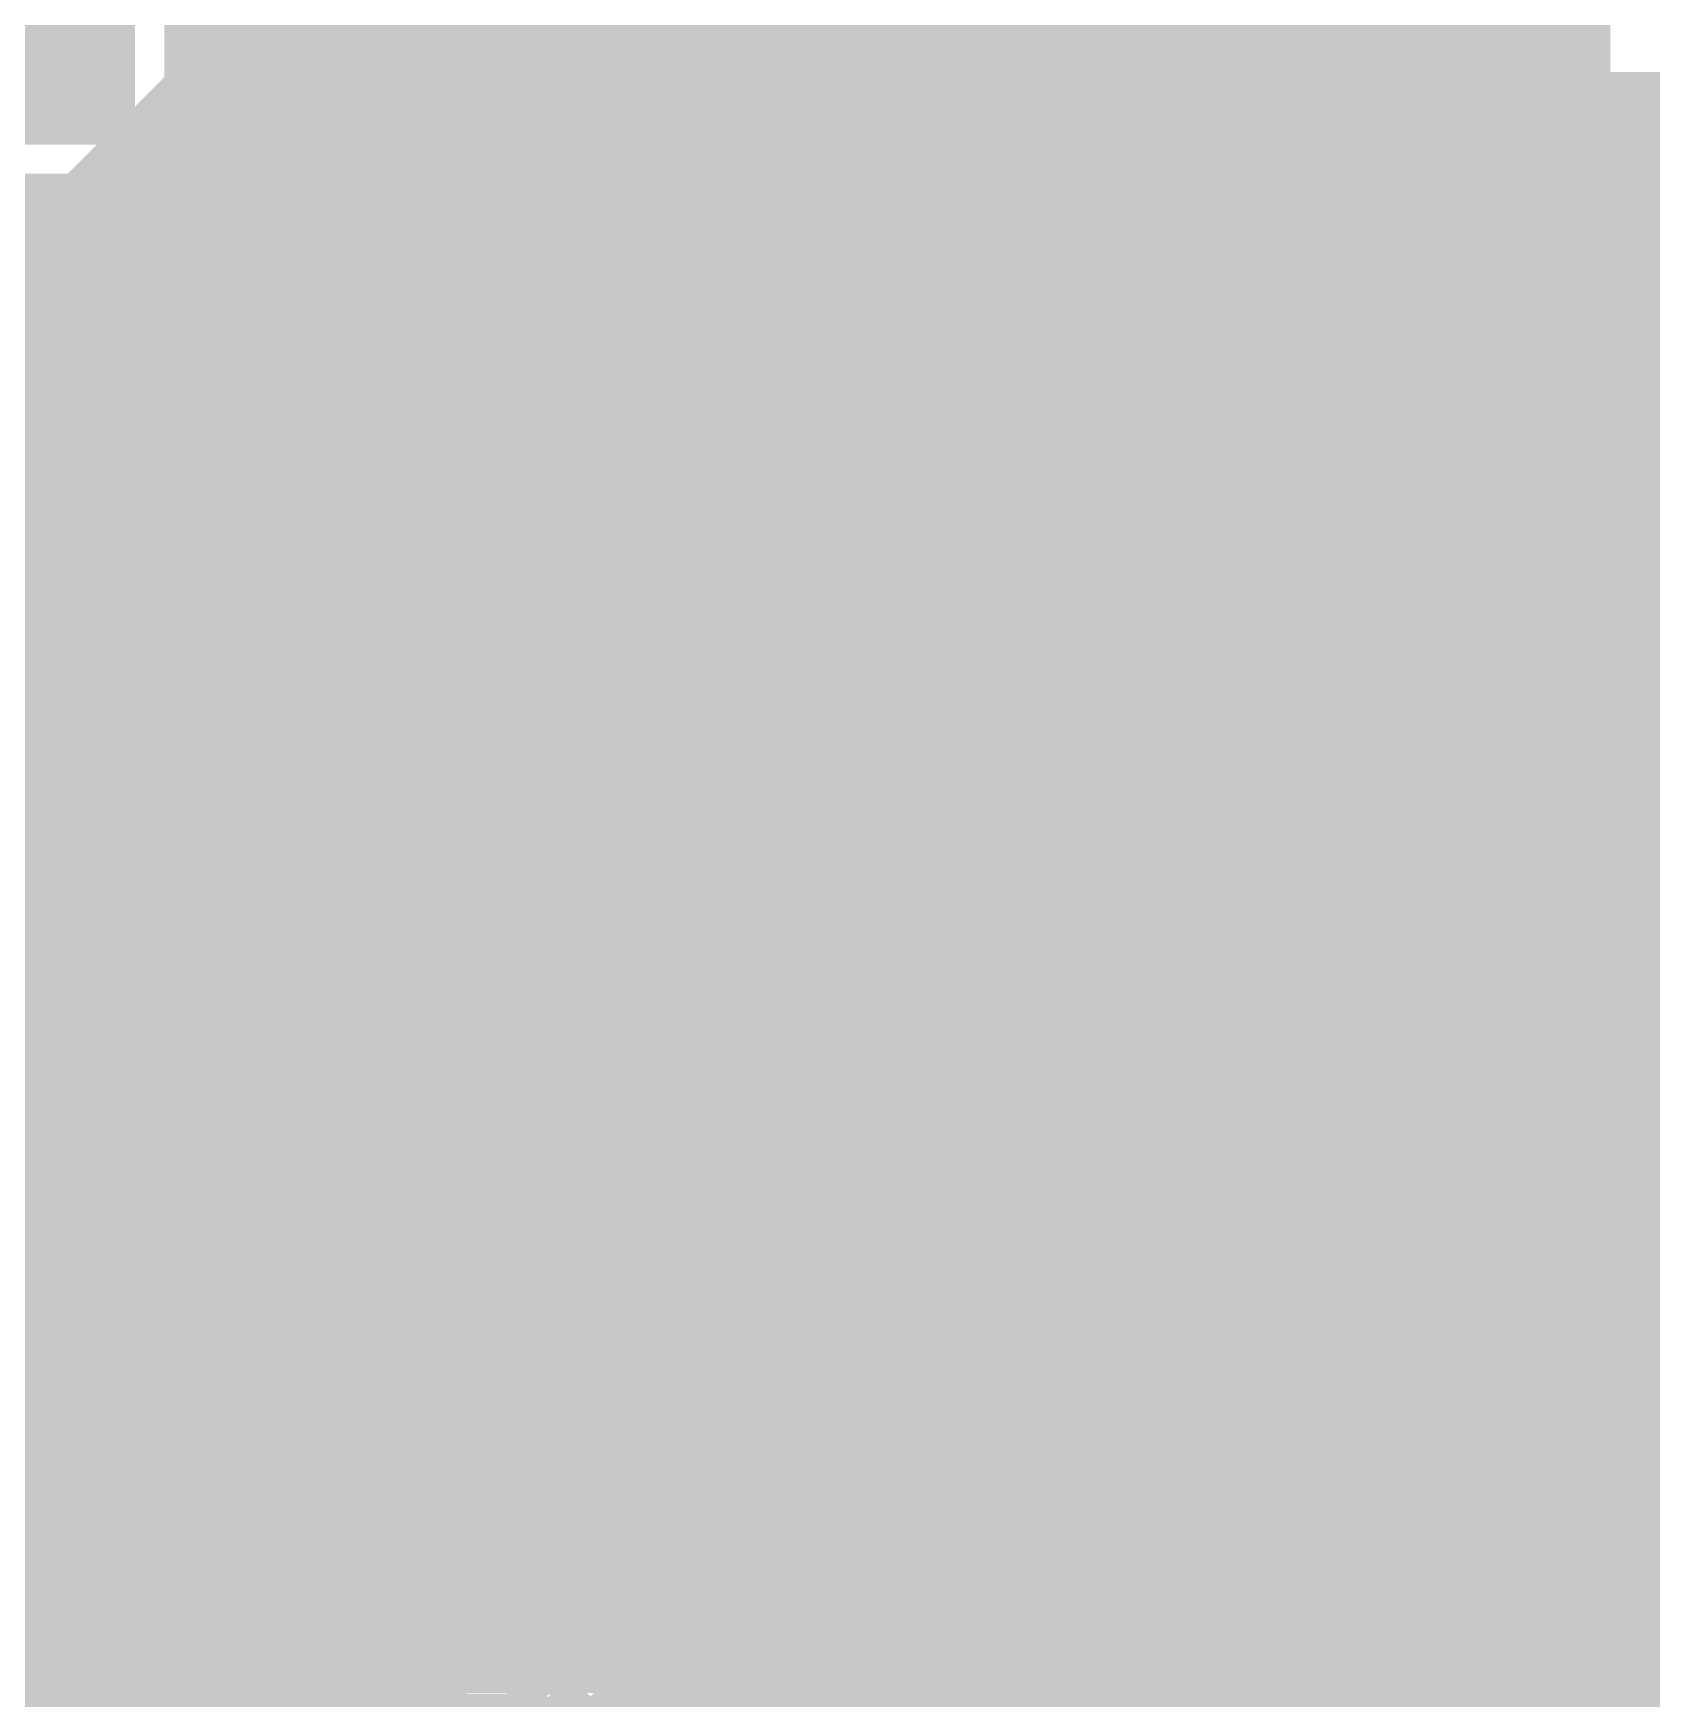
# Model space of a CAD drawing. Extents: x -5 to 208, y -5 to 206.
# Drawn here: x 31.51 to 41.4, y 55.53 to 65.7 of the extents above; entities that cross this region are included whole.
import ezdxf

# ---------------------------------------------------------------- set-up
doc = ezdxf.new("R2010")
doc.units = 0
doc.header["$MEASUREMENT"] = 0
doc.layers.get('0').update_dxf_attribs({"linetype": 'CONTINUOUS'})
for name, color, linetype in [('22-301-0_BOT', 7, 'CONTINUOUS'), ('22-301-0_DRD', 7, 'CONTINUOUS'), ('22-301-0_IN1', 1, 'CONTINUOUS'), ('22-301-0_IN2', 4, 'CONTINUOUS'), ('22-301-0_SMB', 3, 'CONTINUOUS'), ('22-301-0_SMT', 5, 'CONTINUOUS'), ('22-301-0_SPT', 10, 'CONTINUOUS'), ('22-301-0_SST', 14, 'CONTINUOUS'), ('22-301-0_TOP', 9, 'CONTINUOUS'), ('THRUHOLE_TAP', 13, 'CONTINUOUS')]:
    doc.layers.add(name, color=color, linetype=linetype)

# ---------------------------------------------------------------- blocks, each defined once
blk = doc.blocks.new('SQUARE_3')
blk.add_solid([(1.016, 1.016), (1.016, -1.016), (-1.016, 1.016), (-1.016, -1.016)])
blk = doc.blocks.new('ROUND_64')
at = {"const_width": 0.35052}
blk.add_lwpolyline([(-0.17526, 0, 1), (0.17526, 0, 1)], format="xyb", close=True, dxfattribs=at)
blk = doc.blocks.new('ROUND_66')
at = {"const_width": 0.35052}
blk.add_lwpolyline([(-0.17526, 0, 1), (0.17526, 0, 1)], format="xyb", close=True, dxfattribs=at)
blk = doc.blocks.new('ROUND_68')
at = {"const_width": 0.35052}
blk.add_lwpolyline([(-0.17526, 0, 1), (0.17526, 0, 1)], format="xyb", close=True, dxfattribs=at)
blk = doc.blocks.new('RECTANGLE_4')
blk.add_solid([(0.63627, 0.51308), (0.63627, -0.51308), (-0.63627, 0.51308), (-0.63627, -0.51308)])
blk = doc.blocks.new('RECTANGLE_5')
blk.add_solid([(0.4064, 0.4826), (0.4064, -0.4826), (-0.4064, 0.4826), (-0.4064, -0.4826)])
blk = doc.blocks.new('RECTANGLE_6')
blk.add_solid([(0.4826, 0.4064), (0.4826, -0.4064), (-0.4826, 0.4064), (-0.4826, -0.4064)])
blk = doc.blocks.new('RECTANGLE_13')
blk.add_solid([(0.8001, 1.24968), (0.8001, -1.24968), (-0.8001, 1.24968), (-0.8001, -1.24968)])
blk = doc.blocks.new('OBLONG_49')
at = {"const_width": 0.65024}
blk.add_lwpolyline([(0, 0.50038), (0, -0.50038)], dxfattribs=at)
at = {"const_width": 0.32512}
for points in [[(-0.16256, 0.50038, 1), (0.16256, 0.50038, 1)], [(-0.16256, -0.50038, 1), (0.16256, -0.50038, 1)]]:
    blk.add_lwpolyline(points, format="xyb", close=True, dxfattribs=at)
blk = doc.blocks.new('ROUND_73')
at = {"const_width": 0.10033}
blk.add_lwpolyline([(-0.050164, 0, 1), (0.050164, 0, 1)], format="xyb", close=True, dxfattribs=at)
blk = doc.blocks.new('ROUND_79')
at = {"const_width": 0.54991}
blk.add_lwpolyline([(-0.274954, 0, 1), (0.274954, 0, 1)], format="xyb", close=True, dxfattribs=at)

msp = doc.modelspace()

# ---------------------------------------------------------------- linework, layer by layer
at = {"layer": '22-301-0_BOT'}
for points, const_width in [([(46.62932, 65.3415), (32.639, 65.3415)], 0.254), ([(32.639, 65.3415), (32.639, 64.516)], 0.254), ([(32.7914, 65.3415), (32.7914, 56.7055)], 0.254), ([(33.02, 65.3415), (33.02, 56.7055)], 0.254), ([(33.2486, 65.3415), (33.2486, 56.7055)], 0.254), ([(33.4772, 65.3415), (33.4772, 56.7055)], 0.254), ([(33.7058, 65.3415), (33.7058, 56.7055)], 0.254), ([(33.9344, 65.3415), (33.9344, 56.7055)], 0.254), ([(34.163, 65.3415), (34.163, 56.7055)], 0.254), ([(34.3916, 65.3415), (34.3916, 56.72328)], 0.254), ([(34.6202, 65.3415), (34.6202, 56.73344)], 0.254), ([(34.8488, 65.3415), (34.8488, 56.7055)], 0.254), ([(35.0774, 65.3415), (35.0774, 56.7055)], 0.254), ([(35.306, 65.3415), (35.306, 56.7055)], 0.254), ([(35.5346, 65.3415), (35.5346, 56.7055)], 0.254), ([(35.7632, 65.3415), (35.7632, 56.7055)], 0.254), ([(35.9918, 65.3415), (35.9918, 56.7055)], 0.254), ([(36.2204, 65.3415), (36.2204, 56.7055)], 0.254), ([(36.449, 65.3415), (36.449, 56.7055)], 0.254), ([(36.6776, 65.3415), (36.6776, 56.7055)], 0.254), ([(36.9062, 65.3415), (36.9062, 56.7055)], 0.254), ([(37.1348, 65.3415), (37.1348, 56.7055)], 0.254), ([(37.3634, 65.3415), (37.3634, 57.20842)], 0.254), ([(37.592, 65.3415), (37.592, 57.45988)], 0.254), ([(37.8206, 65.3415), (37.8206, 57.57926)], 0.254), ([(38.0492, 65.3415), (38.0492, 57.62498)], 0.254), ([(38.2778, 65.3415), (38.2778, 57.6072)], 0.254), ([(38.5064, 65.3415), (38.5064, 57.52338)], 0.254), ([(38.735, 65.3415), (38.735, 57.34558)], 0.254), ([(38.9636, 65.3415), (38.9636, 56.7055)], 0.254), ([(39.1922, 65.3415), (39.1922, 56.7055)], 0.254), ([(39.4208, 65.3415), (39.4208, 56.7055)], 0.254), ([(39.6494, 65.3415), (39.6494, 56.7055)], 0.254), ([(39.878, 65.3415), (39.878, 56.7055)], 0.254), ([(40.1066, 65.3415), (40.1066, 56.7055)], 0.254), ([(40.3352, 65.3415), (40.3352, 58.61812)], 0.254), ([(40.5638, 65.3415), (40.5638, 58.97118)], 0.254), ([(40.7924, 65.3415), (40.7924, 59.12358)], 0.254), ([(41.021, 65.3415), (41.021, 59.19216)], 0.254), ([(41.2496, 65.3415), (41.2496, 59.1947)], 0.254), ([(41.4782, 65.3415), (41.4782, 59.13374)], 0.254), ([(50.96002, 65.2018), (32.639, 65.2018)], 0.254), ([(50.96002, 64.9732), (32.639, 64.9732)], 0.254), ([(50.96002, 64.7446), (32.639, 64.7446)], 0.254), ([(50.96002, 64.516), (-3.556, 64.516)], 0.254), ([(32.639, 64.516), (29.591, 64.516)], 0.254), ([(31.4198, 64.516), (31.4198, 56.7055)], 0.254), ([(31.6484, 64.516), (31.6484, 56.7055)], 0.254), ([(31.877, 64.516), (31.877, 56.7055)], 0.254), ([(32.1056, 64.516), (32.1056, 56.7055)], 0.254), ([(32.3342, 64.516), (32.3342, 56.7055)], 0.254), ([(32.5628, 64.516), (32.5628, 56.7055)], 0.254), ([(43.09364, 64.2874), (3.9243, 64.2874)], 0.254), ([(42.78376, 64.0588), (4.25196, 64.0588)], 0.254), ([(42.64152, 63.8302), (21.74494, 63.8302)], 0.254), ([(42.5831, 63.6016), (22.4282, 63.6016)], 0.254), ([(42.58564, 63.373), (22.7203, 63.373)], 0.254), ([(42.65422, 63.1444), (22.9108, 63.1444)], 0.254), ([(42.80662, 62.9158), (23.04288, 62.9158)], 0.254), ([(43.15968, 62.6872), (23.13178, 62.6872)], 0.254), ([(50.96002, 62.4586), (23.18004, 62.4586)], 0.254), ([(50.96002, 62.23), (23.19782, 62.23)], 0.254), ([(50.96002, 62.0014), (23.18004, 62.0014)], 0.254), ([(50.96002, 61.7728), (23.13178, 61.7728)], 0.254), ([(50.96002, 61.5442), (23.04288, 61.5442)], 0.254), ([(50.96002, 61.3156), (22.9108, 61.3156)], 0.254), ([(50.96002, 61.087), (22.7203, 61.087)], 0.254), ([(50.96002, 60.8584), (22.4282, 60.8584)], 0.254), ([(50.96002, 60.6298), (21.74494, 60.6298)], 0.254), ([(50.96002, 60.4012), (-3.556, 60.4012)], 0.254), ([(50.96002, 60.1726), (-3.556, 60.1726)], 0.254), ([(50.96002, 59.944), (-3.556, 59.944)], 0.254), ([(50.96002, 59.7154), (-3.556, 59.7154)], 0.254), ([(50.96002, 59.4868), (-3.556, 59.4868)], 0.254), ([(50.96002, 59.2582), (-3.556, 59.2582)], 0.254), ([(40.63238, 59.0296), (-3.556, 59.0296)], 0.254), ([(40.42156, 58.801), (-3.556, 58.801)], 0.254), ([(40.31996, 58.5724), (5.6261, 58.5724)], 0.254), ([(40.28948, 58.3438), (6.02742, 58.3438)], 0.254), ([(40.31996, 58.1152), (6.25856, 58.1152)], 0.254), ([(40.3352, 58.06948), (40.3352, 56.7055)], 0.254), ([(40.42156, 57.8866), (6.4135, 57.8866)], 0.254), ([(40.5638, 57.71642), (40.5638, 56.7055)], 0.254), ([(40.63238, 57.658), (6.51764, 57.658)], 0.254), ([(40.7924, 57.56402), (40.7924, 56.7055)], 0.254), ([(41.021, 57.49544), (41.021, 56.7055)], 0.254), ([(41.2496, 57.4929), (41.2496, 56.7055)], 0.254), ([(41.4782, 57.55132), (41.4782, 56.7055)], 0.254), ([(37.55136, 57.4294), (23.28926, 57.4294)], 0.254), ([(41.99636, 57.4294), (38.6461, 57.4294)], 0.254), ([(37.35832, 57.2008), (23.77694, 57.2008)], 0.254), ([(41.80332, 57.2008), (38.84168, 57.2008)], 0.254), ([(37.26688, 56.9722), (24.03856, 56.9722)], 0.254), ([(41.71188, 56.9722), (38.93312, 56.9722)], 0.254), ([(37.24148, 56.769), (37.24383, 56.70549)], 0.254), ([(38.95598, 56.7055), (38.95833, 56.769)], 0.254), ([(37.24148, 56.7436), (24.21636, 56.7436)], 0.254), ([(34.31032, 56.7055), (24.23922, 56.7055)], 0.254), ([(34.31032, 56.7055), (24.23922, 56.7055)], 0.254), ([(37.24402, 56.7055), (34.77514, 56.7055)], 0.254), ([(41.68648, 56.7436), (38.95598, 56.7436)], 0.254), ([(41.68902, 56.7055), (38.95598, 56.7055)], 0.254), ([(22.86, 55.88), (34.544, 55.88), (50.927, 55.88)], 0.635), ([(34.544, 55.88), (22.86, 55.88)], 0.635)]:
    msp.add_lwpolyline(points, dxfattribs=dict(at, const_width=const_width))
at = {"layer": '22-301-0_BOT', "const_width": 0.254}
for points in [[(41.148, 59.20232, 0.4142136), (40.28948, 58.3438)], [(41.148, 59.20232, 0.4142136), (40.28948, 58.3438)], [(42.00652, 58.3438, 0.4142136), (41.148, 59.20232)], [(42.00652, 58.3438, 0.4142136), (41.148, 59.20232)], [(40.28948, 58.3438, 0.4142136), (41.148, 57.48528)], [(40.28948, 58.3438, 0.4142136), (41.148, 57.48528)], [(41.148, 57.48528, 0.4142136), (42.00652, 58.3438)], [(41.148, 57.48528, 0.4142136), (42.00652, 58.3438)], [(38.1, 57.62752, 0.4142136), (37.24148, 56.769)], [(38.95852, 56.769, 0.4142136), (38.1, 57.62752)], [(34.544, 56.73852, 0.0690749), (34.31016, 56.70606)], [(34.77514, 56.7055, 0.0683584), (34.544, 56.73725)]]:
    msp.add_lwpolyline(points, format="xyb", dxfattribs=at)
at = {"layer": '22-301-0_DRD', "const_width": 0.254}
for points in [[(31.75, 65.405), (30.48, 66.675)], [(31.75, 65.405), (31.75, 66.675)], [(30.48, 65.405), (31.75, 65.405)], [(40.894, 58.9788), (40.513, 58.5978)], [(40.894, 58.9788), (40.513, 58.5978)], [(40.894, 58.9788), (40.513, 58.5978)], [(41.402, 58.9788), (40.894, 58.9788)], [(41.402, 58.9788), (40.894, 58.9788)], [(41.402, 58.9788), (40.894, 58.9788)], [(41.783, 58.5978), (41.402, 58.9788)], [(41.783, 58.5978), (41.402, 58.9788)], [(41.783, 58.5978), (41.402, 58.9788)], [(40.513, 58.5978), (40.513, 58.0898)], [(40.513, 58.5978), (40.513, 58.0898)], [(40.513, 58.5978), (40.513, 58.0898)], [(40.513, 58.0898), (40.894, 57.7088)], [(40.513, 58.0898), (40.894, 57.7088)], [(40.513, 58.0898), (40.894, 57.7088)], [(41.402, 57.7088), (41.783, 58.0898)], [(41.402, 57.7088), (41.783, 58.0898)], [(41.402, 57.7088), (41.783, 58.0898)], [(40.894, 57.7088), (41.402, 57.7088)], [(40.894, 57.7088), (41.402, 57.7088)], [(40.894, 57.7088), (41.402, 57.7088)], [(37.846, 57.404), (37.465, 57.023)], [(38.354, 57.404), (37.846, 57.404)], [(38.735, 57.023), (38.354, 57.404)], [(37.465, 57.023), (37.465, 56.515)], [(38.735, 56.515), (38.735, 57.023)], [(34.29, 56.515), (33.909, 56.134)], [(34.798, 56.515), (34.29, 56.515)], [(35.179, 56.134), (34.798, 56.515)], [(37.465, 56.515), (37.846, 56.134)], [(38.354, 56.134), (38.735, 56.515)], [(33.909, 56.134), (33.909, 55.626)], [(35.179, 55.626), (35.179, 56.134)], [(37.846, 56.134), (38.354, 56.134)], [(33.909, 55.626), (34.29, 55.245)], [(34.798, 55.245), (35.179, 55.626)]]:
    msp.add_lwpolyline(points, dxfattribs=at)
at = {"layer": '22-301-0_IN1', "const_width": 0.254}
for points in [[(32.6644, 77.597), (32.6644, 63.8302)], [(32.893, 77.597), (32.893, 63.8302)], [(33.1216, 77.597), (33.1216, 63.8302)], [(33.3502, 77.597), (33.3502, 63.8302)], [(33.5788, 77.597), (33.5788, 63.8302)], [(33.8074, 77.597), (33.8074, 63.8302)], [(34.036, 77.597), (34.036, 63.8302)], [(34.2646, 77.597), (34.2646, 63.8302)], [(34.4932, 77.597), (34.4932, 63.8302)], [(34.7218, 77.597), (34.7218, 63.8302)], [(34.9504, 77.597), (34.9504, 63.8302)], [(35.179, 77.597), (35.179, 63.8302)], [(35.4076, 77.597), (35.4076, 63.8302)], [(35.6362, 77.597), (35.6362, 63.8302)], [(35.8648, 77.597), (35.8648, 63.8302)], [(36.0934, 77.597), (36.0934, 63.8302)], [(36.322, 77.597), (36.322, 63.8302)], [(36.5506, 77.597), (36.5506, 63.8302)], [(36.7792, 77.597), (36.7792, 63.8302)], [(37.0078, 77.597), (37.0078, 63.8302)], [(37.2364, 77.597), (37.2364, 63.8302)], [(37.465, 77.597), (37.465, 63.8302)], [(37.6936, 77.597), (37.6936, 63.8302)], [(37.9222, 77.597), (37.9222, 63.8302)], [(38.1508, 77.597), (38.1508, 63.8302)], [(38.3794, 77.597), (38.3794, 63.8302)], [(38.608, 77.597), (38.608, 63.8302)], [(38.8366, 77.597), (38.8366, 63.8302)], [(39.0652, 77.597), (39.0652, 63.8302)], [(39.2938, 77.597), (39.2938, 63.8302)], [(39.5224, 71.27494), (39.5224, 63.8302)], [(40.4368, 71.22922), (40.4368, 63.8302)], [(39.751, 71.12508), (39.751, 63.8302)], [(39.9796, 71.07428), (39.9796, 63.8302)], [(40.2082, 71.10476), (40.2082, 63.8302)], [(40.6654, 67.64274), (40.6654, 63.8302)], [(32.4612, 67.3862), (32.4612, 64.6938)], [(40.894, 67.38112), (40.894, 63.8302)], [(41.021, 67.31508), (41.021, 63.8302)], [(41.021, 65.659), (32.4612, 65.659)], [(41.021, 65.4304), (32.4612, 65.4304)], [(41.021, 65.2018), (32.4612, 65.2018)], [(41.021, 64.9732), (32.4612, 64.9732)], [(41.021, 64.7446), (32.4612, 64.7446)], [(32.4612, 64.6938), (29.7688, 64.6938)], [(31.5214, 64.6938), (31.5214, 63.754)], [(31.75, 64.6938), (31.75, 63.754)], [(31.9786, 64.6938), (31.9786, 63.8302)], [(32.2072, 64.6938), (32.2072, 63.8302)], [(32.4358, 64.6938), (32.4358, 63.8302)], [(41.021, 64.516), (-2.54, 64.516)], [(41.021, 64.2874), (3.32232, 64.2874)], [(41.021, 64.0588), (3.9624, 64.0588)], [(41.021, 63.8302), (4.2291, 63.8302)], [(41.021, 63.8302), (32.004, 63.8302)], [(31.75, 63.754), (31.242, 63.754)], [(32.004, 63.2968), (32.004, 42.672)], [(41.021, 63.2968), (32.004, 63.2968)], [(32.0802, 63.2968), (32.0802, 42.672)], [(32.3088, 63.2968), (32.3088, 42.672)], [(32.5374, 63.2968), (32.5374, 42.672)], [(32.766, 63.2968), (32.766, 42.672)], [(32.9946, 63.2968), (32.9946, 42.672)], [(33.2232, 63.2968), (33.2232, 42.672)], [(33.4518, 63.2968), (33.4518, 42.672)], [(33.6804, 63.2968), (33.6804, 42.672)], [(33.909, 63.2968), (33.909, 56.1213)], [(34.1376, 63.2968), (34.1376, 56.42356)], [(34.3662, 63.2968), (34.3662, 56.53532)], [(34.5948, 63.2968), (34.5948, 56.55818)], [(34.8234, 63.2968), (34.8234, 56.49976)], [(35.052, 63.2968), (35.052, 56.33212)], [(35.2806, 63.2968), (35.2806, 42.672)], [(35.5092, 63.2968), (35.5092, 42.672)], [(35.7378, 63.2968), (35.7378, 42.672)], [(35.9664, 63.2968), (35.9664, 42.672)], [(36.195, 63.2968), (36.195, 42.672)], [(36.4236, 63.2968), (36.4236, 42.672)], [(36.6522, 63.2968), (36.6522, 42.672)], [(36.8808, 63.2968), (36.8808, 42.672)], [(37.1094, 63.2968), (37.1094, 42.672)], [(37.338, 63.2968), (37.338, 42.672)], [(37.5666, 63.2968), (37.5666, 42.672)], [(37.7952, 63.2968), (37.7952, 42.672)], [(38.0238, 63.2968), (38.0238, 42.672)], [(38.2524, 63.2968), (38.2524, 42.672)], [(38.481, 63.2968), (38.481, 42.672)], [(38.7096, 63.2968), (38.7096, 42.672)], [(38.9382, 63.2968), (38.9382, 42.672)], [(39.1668, 63.2968), (39.1668, 42.672)], [(39.3954, 63.2968), (39.3954, 42.672)], [(39.624, 63.2968), (39.624, 42.672)], [(39.8526, 63.2968), (39.8526, 42.672)], [(40.0812, 63.2968), (40.0812, 42.672)], [(40.3098, 63.2968), (40.3098, 42.672)], [(40.5384, 63.2968), (40.5384, 42.672)], [(40.767, 63.2968), (40.767, 42.672)], [(40.9956, 63.2968), (40.9956, 42.672)], [(41.2242, 63.34506), (41.2242, 42.672)], [(93.599, 63.3476), (41.22928, 63.3476)], [(41.529, 63.373), (41.27246, 63.373)], [(41.4528, 63.373), (41.4528, 42.672)], [(93.599, 63.119), (32.004, 63.119)], [(93.599, 62.8904), (32.004, 62.8904)], [(93.599, 62.6618), (32.004, 62.6618)], [(93.599, 62.4332), (32.004, 62.4332)], [(93.599, 62.2046), (32.004, 62.2046)], [(93.599, 61.976), (32.004, 61.976)], [(54.0258, 61.7474), (32.004, 61.7474)], [(53.80482, 61.5188), (32.004, 61.5188)], [(53.68798, 61.2902), (32.004, 61.2902)], [(53.63464, 61.0616), (32.004, 61.0616)], [(53.63718, 60.833), (32.004, 60.833)], [(53.6956, 60.6044), (32.004, 60.6044)], [(53.8226, 60.3758), (32.004, 60.3758)], [(54.0639, 60.1472), (32.004, 60.1472)], [(93.599, 59.9186), (32.004, 59.9186)], [(93.599, 59.69), (32.004, 59.69)], [(93.599, 59.4614), (32.004, 59.4614)], [(93.599, 59.2328), (32.004, 59.2328)], [(93.599, 59.0042), (32.004, 59.0042)], [(93.599, 58.7756), (32.004, 58.7756)], [(93.599, 58.547), (32.004, 58.547)], [(93.599, 58.3184), (32.004, 58.3184)], [(93.599, 58.0898), (32.004, 58.0898)], [(93.599, 57.8612), (32.004, 57.8612)], [(93.599, 57.6326), (32.004, 57.6326)], [(93.599, 57.404), (32.004, 57.404)], [(93.599, 57.1754), (32.004, 57.1754)], [(93.599, 56.9468), (32.004, 56.9468)], [(93.599, 56.7182), (32.004, 56.7182)], [(34.24174, 56.4896), (32.004, 56.4896)], [(50.62474, 56.4896), (34.84372, 56.4896)], [(33.98012, 56.261), (32.004, 56.261)], [(50.36312, 56.261), (35.10788, 56.261)], [(33.88106, 56.0324), (32.004, 56.0324)], [(50.26406, 56.0324), (35.20694, 56.0324)], [(33.86836, 55.8038), (32.004, 55.8038)], [(50.25136, 55.8038), (35.21964, 55.8038)], [(33.93694, 55.5752), (32.004, 55.5752)], [(33.909, 55.63616), (33.909, 42.672)], [(50.31994, 55.5752), (35.15106, 55.5752)], [(35.052, 55.42788), (35.052, 42.672)]]:
    msp.add_lwpolyline(points, dxfattribs=at)
for points in [[(32.004, 63.8302, 0.1480691), (31.75039, 63.75341)], [(41.021, 63.2968, 0.1468849), (41.27284, 63.37241)], [(34.544, 56.56072, 0.4142136), (33.86328, 55.88)], [(35.22472, 55.88, 0.4142136), (34.544, 56.56072)], [(33.86328, 55.88, 0.4142136), (34.544, 55.19928)], [(34.544, 55.19928, 0.4142136), (35.22472, 55.88)]]:
    msp.add_lwpolyline(points, format="xyb", dxfattribs=at)
at = {"layer": '22-301-0_IN2', "const_width": 0.254}
for points in [[(32.6644, 77.724), (32.6644, 63.881)], [(32.893, 77.724), (32.893, 63.881)], [(33.1216, 77.724), (33.1216, 63.881)], [(33.3502, 77.724), (33.3502, 63.881)], [(33.5788, 77.724), (33.5788, 63.881)], [(33.8074, 77.724), (33.8074, 63.881)], [(34.036, 77.70114), (34.036, 63.881)], [(34.2646, 77.68082), (34.2646, 63.881)], [(34.4932, 77.724), (34.4932, 63.881)], [(34.7218, 77.724), (34.7218, 63.881)], [(34.9504, 77.724), (34.9504, 63.881)], [(35.179, 77.724), (35.179, 63.881)], [(35.4076, 77.724), (35.4076, 63.881)], [(35.6362, 77.724), (35.6362, 63.881)], [(35.8648, 77.724), (35.8648, 63.881)], [(36.0934, 77.724), (36.0934, 63.881)], [(36.322, 77.724), (36.322, 63.881)], [(36.5506, 77.724), (36.5506, 63.881)], [(36.7792, 77.724), (36.7792, 63.881)], [(37.0078, 77.724), (37.0078, 63.881)], [(37.2364, 77.724), (37.2364, 63.881)], [(37.465, 77.724), (37.465, 63.881)], [(37.6936, 77.724), (37.6936, 63.881)], [(37.9222, 77.724), (37.9222, 63.881)], [(38.1508, 77.724), (38.1508, 63.881)], [(38.3794, 77.724), (38.3794, 63.881)], [(38.608, 77.724), (38.608, 63.881)], [(38.8366, 77.724), (38.8366, 63.881)], [(39.0652, 77.724), (39.0652, 63.881)], [(39.2938, 77.724), (39.2938, 63.881)], [(39.5224, 71.27494), (39.5224, 63.881)], [(40.4368, 71.22922), (40.4368, 63.881)], [(39.751, 71.12508), (39.751, 63.881)], [(39.9796, 71.07428), (39.9796, 63.881)], [(40.2082, 71.10476), (40.2082, 63.881)], [(40.64, 67.70116), (40.64, 63.881)], [(32.4612, 67.3862), (32.4612, 64.6938)], [(40.64, 65.659), (32.4612, 65.659)], [(40.64, 65.4304), (32.4612, 65.4304)], [(40.64, 65.2018), (32.4612, 65.2018)], [(40.64, 64.9732), (32.4612, 64.9732)], [(40.64, 64.7446), (32.4612, 64.7446)], [(32.4612, 64.6938), (29.7688, 64.6938)], [(31.5214, 64.6938), (31.5214, 63.881)], [(31.75, 64.6938), (31.75, 63.881)], [(31.9786, 64.6938), (31.9786, 63.881)], [(32.2072, 64.6938), (32.2072, 63.881)], [(32.4358, 64.6938), (32.4358, 63.881)], [(40.64, 64.516), (-2.54, 64.516)], [(40.64, 64.2874), (3.32232, 64.2874)], [(40.64, 64.0588), (3.9624, 64.0588)], [(40.64, 63.881), (31.369, 63.881)], [(41.529, 63.5), (40.89146, 63.5)], [(40.9956, 63.5), (40.9956, 42.799)], [(41.2242, 63.5), (41.2242, 42.799)], [(41.4528, 63.5), (41.4528, 42.799)], [(40.64, 63.4238), (32.004, 63.4238)], [(32.004, 63.4238), (32.004, 42.799)], [(96.266, 63.3984), (32.004, 63.3984)], [(32.0802, 63.4238), (32.0802, 42.799)], [(32.3088, 63.4238), (32.3088, 42.799)], [(32.5374, 63.4238), (32.5374, 42.799)], [(32.766, 63.4238), (32.766, 42.799)], [(32.9946, 63.4238), (32.9946, 42.799)], [(33.2232, 63.4238), (33.2232, 42.799)], [(33.4518, 63.4238), (33.4518, 42.799)], [(33.6804, 63.4238), (33.6804, 42.799)], [(33.909, 63.4238), (33.909, 56.1213)], [(34.1376, 63.4238), (34.1376, 56.42356)], [(34.3662, 63.4238), (34.3662, 56.53532)], [(34.5948, 63.4238), (34.5948, 56.55818)], [(34.8234, 63.4238), (34.8234, 56.49976)], [(35.052, 63.4238), (35.052, 56.33212)], [(35.2806, 63.4238), (35.2806, 42.799)], [(35.5092, 63.4238), (35.5092, 42.799)], [(35.7378, 63.4238), (35.7378, 42.799)], [(35.9664, 63.4238), (35.9664, 42.799)], [(36.195, 63.4238), (36.195, 42.799)], [(36.4236, 63.4238), (36.4236, 42.799)], [(36.6522, 63.4238), (36.6522, 42.799)], [(36.8808, 63.4238), (36.8808, 42.799)], [(37.1094, 63.4238), (37.1094, 42.799)], [(37.338, 63.4238), (37.338, 42.799)], [(37.5666, 63.4238), (37.5666, 42.799)], [(37.7952, 63.4238), (37.7952, 42.799)], [(38.0238, 63.4238), (38.0238, 42.799)], [(38.2524, 63.4238), (38.2524, 42.799)], [(38.481, 63.4238), (38.481, 42.799)], [(38.7096, 63.4238), (38.7096, 42.799)], [(38.9382, 63.4238), (38.9382, 42.799)], [(39.1668, 63.4238), (39.1668, 42.799)], [(39.3954, 63.4238), (39.3954, 42.799)], [(39.624, 63.4238), (39.624, 42.799)], [(39.8526, 63.4238), (39.8526, 42.799)], [(40.0812, 63.4238), (40.0812, 42.799)], [(40.3098, 63.4238), (40.3098, 42.799)], [(40.5384, 63.4238), (40.5384, 42.799)], [(40.767, 63.44158), (40.767, 42.799)], [(96.266, 63.1698), (32.004, 63.1698)], [(96.266, 62.9412), (32.004, 62.9412)], [(96.266, 62.7126), (32.004, 62.7126)], [(96.266, 62.484), (32.004, 62.484)], [(96.266, 62.2554), (32.004, 62.2554)], [(96.266, 62.0268), (32.004, 62.0268)], [(54.102, 61.7982), (32.004, 61.7982)], [(53.84292, 61.5696), (32.004, 61.5696)], [(53.7083, 61.341), (32.004, 61.341)], [(53.64226, 61.1124), (32.004, 61.1124)], [(53.6321, 60.8838), (32.004, 60.8838)], [(53.67782, 60.6552), (32.004, 60.6552)], [(53.78704, 60.4266), (32.004, 60.4266)], [(53.99278, 60.198), (32.004, 60.198)], [(96.266, 59.9694), (32.004, 59.9694)], [(96.266, 59.7408), (32.004, 59.7408)], [(96.266, 59.5122), (32.004, 59.5122)], [(96.266, 59.2836), (32.004, 59.2836)], [(96.266, 59.055), (32.004, 59.055)], [(96.266, 58.8264), (32.004, 58.8264)], [(96.266, 58.5978), (32.004, 58.5978)], [(96.266, 58.3692), (32.004, 58.3692)], [(96.266, 58.1406), (32.004, 58.1406)], [(96.266, 57.912), (32.004, 57.912)], [(96.266, 57.6834), (32.004, 57.6834)], [(96.266, 57.4548), (32.004, 57.4548)], [(96.266, 57.2262), (32.004, 57.2262)], [(96.266, 56.9976), (32.004, 56.9976)], [(96.266, 56.769), (32.004, 56.769)], [(34.38144, 56.5404), (32.004, 56.5404)], [(50.76444, 56.5404), (34.70402, 56.5404)], [(34.01822, 56.3118), (32.004, 56.3118)], [(50.40122, 56.3118), (35.06978, 56.3118)], [(33.89376, 56.0832), (32.004, 56.0832)], [(50.27676, 56.0832), (35.1917, 56.0832)], [(33.86328, 55.8546), (32.004, 55.8546)], [(50.24628, 55.8546), (35.22218, 55.8546)], [(33.91408, 55.626), (32.004, 55.626)], [(33.909, 55.63616), (33.909, 42.799)], [(50.29708, 55.626), (35.17392, 55.626)], [(35.052, 55.42788), (35.052, 42.799)]]:
    msp.add_lwpolyline(points, dxfattribs=at)
for points in [[(40.64, 63.4238, 0.1468849), (40.89184, 63.49941)], [(34.544, 56.56072, 0.4142136), (33.86328, 55.88)], [(35.22472, 55.88, 0.4142136), (34.544, 56.56072)], [(33.86328, 55.88, 0.4142136), (34.544, 55.19928)], [(34.544, 55.19928, 0.4142136), (35.22472, 55.88)]]:
    msp.add_lwpolyline(points, format="xyb", dxfattribs=at)
at = {"layer": '22-301-0_SST', "const_width": 0.1524}
for points in [[(37.719, 65.405), (37.719, 68.453), (43.307, 68.453), (43.307, 64.643), (38.481, 64.643), (37.719, 65.405)], [(30.48, 64.77), (32.385, 64.77), (32.385, 66.675), (31.75, 67.31), (30.48, 67.31), (29.845, 66.675), (29.845, 65.405), (30.48, 64.77)], [(36.3855, 66.8655), (33.4645, 66.8655), (33.4645, 65.2272), (36.3855, 65.2272), (36.3855, 66.8655)], [(32.385, 65.405), (31.75, 64.77)], [(32.385, 65.405), (32.385, 64.77)], [(32.26308, 65.28308), (32.26308, 64.77)], [(32.385, 65.28308), (32.26308, 65.28308)], [(32.12592, 65.14592), (32.12592, 64.77)], [(32.385, 65.14592), (32.12592, 65.14592)], [(33.88614, 63.93942), (33.88614, 64.95542), (33.76676, 64.78524)], [(34.60496, 63.93942), (34.60496, 64.95542), (34.48812, 64.78524)], [(31.98876, 65.00876), (31.98876, 64.77)], [(32.385, 65.00876), (31.98876, 65.00876)], [(31.8516, 64.8716), (31.8516, 64.77)], [(32.385, 64.8716), (31.8516, 64.8716)], [(33.28416, 64.10706), (33.22574, 63.93942), (32.87014, 63.93942), (32.81172, 64.10706), (32.81172, 64.78524), (32.87014, 64.95542), (33.22574, 64.95542), (33.28416, 64.78524)], [(35.08756, 64.10706), (35.14852, 63.93942), (35.50412, 63.93942), (35.56254, 64.10706), (35.56254, 64.44742), (35.44316, 64.61506), (35.08756, 64.61506), (35.08756, 64.95542), (35.56254, 64.95542)], [(32.385, 64.77), (31.75, 64.77)], [(37.96792, 64.51092), (37.72154, 64.51092)], [(37.73678, 64.52108), (37.73678, 64.16294)], [(37.87394, 64.54902), (37.87394, 64.13754)], [(38.0111, 64.4652), (38.0111, 64.21882)], [(38.0492, 64.37376), (37.63772, 64.37376)], [(31.83382, 64.16802), (31.83382, 63.9318)], [(36.71316, 64.22898), (36.71316, 63.87338), (36.88334, 63.754), (37.05352, 63.754), (37.22116, 63.87338), (37.22116, 64.22898), (36.20516, 64.22898)], [(38.0238, 64.2366), (37.66566, 64.2366)], [(31.83382, 64.05118), (30.81782, 64.05118), (30.988, 63.9318)], [(34.00552, 63.93942), (33.76676, 63.93942)], [(34.72434, 63.93942), (34.48812, 63.93942)], [(36.71316, 63.9318), (36.20516, 63.754)], [(36.20516, 63.03518), (36.20516, 63.2714)], [(36.20516, 63.15456), (37.22116, 63.15456), (37.05352, 63.2714)], [(36.37534, 62.67196), (36.20516, 62.611), (36.20516, 62.2554), (36.37534, 62.19698), (36.71316, 62.19698), (36.88334, 62.31636), (36.88334, 62.67196), (37.22116, 62.67196), (37.22116, 62.19698)], [(39.37762, 61.39688), (39.37762, 62.41288), (39.25824, 62.2427)], [(38.77564, 61.56706), (38.71722, 61.39688), (38.36162, 61.39688), (38.30066, 61.56706), (38.30066, 62.2427), (38.36162, 62.41288), (38.71722, 62.41288), (38.77564, 62.2427)], [(40.03802, 61.39688), (39.91864, 61.56706), (39.86022, 61.7347), (39.86022, 62.07506), (39.91864, 62.2427), (40.03802, 62.41288), (40.15486, 62.41288), (40.27424, 62.2427), (40.33266, 62.07506), (40.33266, 61.7347), (40.27424, 61.56706), (40.15486, 61.39688), (40.03802, 61.39688)], [(40.81526, 61.39688), (41.17086, 62.41288), (40.69842, 62.41288)], [(36.20516, 61.71438), (37.22116, 61.35878), (37.22116, 61.83376)], [(39.49446, 61.39688), (39.25824, 61.39688)], [(35.306, 60.833), (35.306, 57.277), (37.084, 57.277), (37.084, 60.833), (35.306, 60.833)], [(38.989, 57.277), (38.989, 60.833), (37.211, 60.833), (37.211, 57.277), (38.989, 57.277)], [(34.36366, 60.49264), (34.36366, 60.13704), (34.5313, 60.01766), (34.70148, 60.01766), (34.87166, 60.13704), (34.87166, 60.49264), (33.85566, 60.49264)], [(40.8305, 57.5945), (40.8305, 60.5155), (39.1922, 60.5155), (39.1922, 57.5945), (40.8305, 57.5945)], [(34.36366, 60.19546), (33.85566, 60.01766)], [(33.85566, 59.29884), (33.85566, 59.53506)], [(33.85566, 59.41822), (34.87166, 59.41822), (34.70148, 59.53506)], [(34.0233, 58.93562), (33.85566, 58.87466), (33.85566, 58.51906), (34.0233, 58.46064), (34.36366, 58.46064), (34.5313, 58.58002), (34.5313, 58.93562), (34.87166, 58.93562), (34.87166, 58.46064)], [(34.36366, 58.03646), (34.36366, 57.68086), (34.19348, 57.62244), (34.0233, 57.62244), (33.85566, 57.68086), (33.85566, 58.03646), (34.0233, 58.09742), (34.19348, 58.09742), (34.87166, 57.85866)], [(35.306, 57.023), (35.306, 53.467), (37.084, 53.467), (37.084, 57.023), (35.306, 57.023)], [(34.36366, 56.55564), (34.36366, 56.20004), (34.5313, 56.08066), (34.70148, 56.08066), (34.87166, 56.20004), (34.87166, 56.55564), (33.85566, 56.55564)], [(34.36366, 56.25846), (33.85566, 56.08066)], [(38.9382, 55.68188), (38.9382, 56.1721), (37.8079, 56.1721), (37.8079, 52.37734), (38.40734, 51.7779), (38.91788, 51.7779), (38.91788, 52.31892)], [(41.09212, 52.2986), (41.09212, 51.7779), (41.5036, 51.7779), (42.2021, 52.4764), (42.2021, 56.1721), (41.08196, 56.1721), (41.08196, 55.68188)], [(33.85566, 55.36184), (33.85566, 55.59806)], [(33.85566, 55.48122), (34.87166, 55.48122), (34.70148, 55.59806)]]:
    msp.add_lwpolyline(points, dxfattribs=at)
for points in [[(37.84346, 64.55156, 0.4142136), (37.63518, 64.34328)], [(38.05174, 64.34328, 0.4142136), (37.84346, 64.55156)], [(37.63518, 64.34328, 0.4142136), (37.84346, 64.135)], [(37.84346, 64.135, 0.4142136), (38.05174, 64.34328)], [(40.005, 55.97652, 0.4142136), (38.00348, 53.975)], [(42.00652, 53.975, 0.4142136), (40.005, 55.97652)]]:
    msp.add_lwpolyline(points, format="xyb", dxfattribs=at)
at = {"layer": '22-301-0_TOP'}
for points, const_width in [([(38.735, 69.596), (38.735, 67.31), (34.544, 63.119), (34.544, 55.88)], 0.635), ([(38.735, 63.5), (38.735, 65.913), (40.005, 67.183), (40.005, 69.596)], 0.635), ([(34.29, 52.1462), (33.274, 53.1622), (33.274, 65.1002), (34.2138, 66.04)], 0.635), ([(32.4612, 65.3923), (32.4612, 64.6938)], 0.254), ([(32.69488, 65.3923), (32.4612, 65.3923)], 0.254), ([(32.5882, 65.3923), (32.5882, 40.767)], 0.254), ([(32.639, 65.2272), (32.4612, 65.2272)], 0.254), ([(32.6263, 65.1002), (32.6263, 53.1622)], 0.254), ([(32.6263, 64.9986), (32.4612, 64.9986)], 0.254), ([(32.6263, 64.77), (32.4612, 64.77)], 0.254), ([(32.4612, 64.6938), (29.7688, 64.6938)], 0.254), ([(31.4452, 64.6938), (31.4452, 40.767)], 0.254), ([(31.6738, 64.6938), (31.6738, 40.767)], 0.254), ([(31.9024, 64.6938), (31.9024, 40.767)], 0.254), ([(32.131, 64.6938), (32.131, 40.767)], 0.254), ([(32.3596, 64.6938), (32.3596, 40.767)], 0.254), ([(32.6263, 64.5414), (29.2227, 64.5414)], 0.254), ([(32.6263, 64.3128), (29.2227, 64.3128)], 0.254), ([(32.6263, 64.0842), (29.2227, 64.0842)], 0.254), ([(32.6263, 63.8556), (29.2227, 63.8556)], 0.254), ([(40.005, 59.7662), (40.005, 61.468), (41.275, 61.468), (41.275, 63.5)], 0.635), ([(40.005, 63.5), (40.005, 61.468), (40.005, 59.7662)], 0.635), ([(32.6263, 63.627), (29.2227, 63.627)], 0.254), ([(32.6263, 63.3984), (29.2227, 63.3984)], 0.254), ([(32.6263, 63.1698), (29.2227, 63.1698)], 0.254), ([(32.6263, 62.9412), (29.2227, 62.9412)], 0.254), ([(32.6263, 62.7126), (29.2227, 62.7126)], 0.254), ([(32.6263, 62.484), (29.2227, 62.484)], 0.254), ([(32.6263, 62.2554), (29.2227, 62.2554)], 0.254), ([(32.6263, 62.0268), (29.2227, 62.0268)], 0.254), ([(32.6263, 61.7982), (29.2227, 61.7982)], 0.254), ([(32.6263, 61.5696), (29.2227, 61.5696)], 0.254), ([(32.6263, 61.341), (29.2227, 61.341)], 0.254), ([(32.6263, 61.1124), (29.2227, 61.1124)], 0.254), ([(32.6263, 60.8838), (29.2227, 60.8838)], 0.254), ([(32.6263, 60.6552), (29.2227, 60.6552)], 0.254), ([(32.6263, 60.4266), (29.2227, 60.4266)], 0.254), ([(38.1, 60.071), (36.195, 60.071)], 0.635), ([(38.1, 60.071), (38.4048, 59.7662), (40.005, 59.7662)], 0.635), ([(32.6263, 60.198), (29.2227, 60.198)], 0.254), ([(32.6263, 59.9694), (29.2227, 59.9694)], 0.254), ([(32.6263, 59.7408), (29.2227, 59.7408)], 0.254), ([(32.6263, 59.5122), (29.2227, 59.5122)], 0.254), ([(32.6263, 59.2836), (29.2227, 59.2836)], 0.254), ([(32.6263, 59.055), (29.2227, 59.055)], 0.254), ([(32.6263, 58.8264), (29.2227, 58.8264)], 0.254), ([(32.6263, 58.5978), (29.2227, 58.5978)], 0.254), ([(40.005, 58.3438), (41.148, 58.3438)], 0.635), ([(40.005, 58.3438), (41.148, 58.3438)], 0.635), ([(41.148, 58.3438), (40.005, 58.3438)], 0.635), ([(32.6263, 58.3692), (29.2227, 58.3692)], 0.254), ([(36.195, 58.039), (36.195, 56.261)], 0.635), ([(38.1, 58.039), (38.1, 56.769)], 0.635), ([(32.6263, 58.1406), (29.2227, 58.1406)], 0.254), ([(32.6263, 57.912), (29.2227, 57.912)], 0.254), ([(32.6263, 57.6834), (29.2227, 57.6834)], 0.254), ([(32.6263, 57.4548), (29.2227, 57.4548)], 0.254), ([(32.6263, 57.2262), (29.2227, 57.2262)], 0.254), ([(32.6263, 56.9976), (29.2227, 56.9976)], 0.254), ([(38.1, 56.769), (39.09314, 55.77586), (40.005, 55.77586)], 0.635), ([(32.6263, 56.769), (29.2227, 56.769)], 0.254), ([(32.6263, 56.5404), (29.2227, 56.5404)], 0.254), ([(32.6263, 56.3118), (29.2227, 56.3118)], 0.254), ([(32.6263, 56.0832), (29.2227, 56.0832)], 0.254), ([(32.6263, 55.8546), (29.2227, 55.8546)], 0.254), ([(32.6263, 55.626), (29.2227, 55.626)], 0.254)]:
    msp.add_lwpolyline(points, dxfattribs=dict(at, const_width=const_width))
at = {"layer": '22-301-0_TOP', "const_width": 0.254}
msp.add_lwpolyline([(32.69488, 65.3923, 0.1173214), (32.62539, 65.1002)], format="xyb", dxfattribs=at)

# ---------------------------------------------------------------- block references
at = {"layer": '22-301-0_BOT'}
for name, p in [('SQUARE_3', (31.115, 66.04)), ('ROUND_66', (41.148, 58.3438)), ('ROUND_64', (38.1, 56.769)), ('ROUND_68', (34.544, 55.88))]:
    msp.add_blockref(name, p, dxfattribs=at)
at = {"layer": '22-301-0_IN1'}
for name, p in [('SQUARE_3', (31.115, 66.04)), ('ROUND_66', (41.148, 58.3438)), ('ROUND_64', (38.1, 56.769)), ('ROUND_68', (34.544, 55.88))]:
    msp.add_blockref(name, p, dxfattribs=at)
at = {"layer": '22-301-0_IN2'}
for name, p in [('SQUARE_3', (31.115, 66.04)), ('ROUND_68', (41.148, 58.3438)), ('ROUND_64', (38.1, 56.769)), ('ROUND_68', (34.544, 55.88))]:
    msp.add_blockref(name, p, dxfattribs=at)
at = {"layer": '22-301-0_SMB'}
msp.add_blockref('SQUARE_3', (31.115, 66.04), dxfattribs=at)
at = {"layer": '22-301-0_SMT'}
for name, p in [('SQUARE_3', (31.115, 66.04)), ('RECTANGLE_5', (34.2138, 66.04)), ('RECTANGLE_5', (35.6362, 66.04)), ('OBLONG_49', (38.735, 63.5)), ('OBLONG_49', (40.005, 63.5)), ('OBLONG_49', (41.275, 63.5)), ('RECTANGLE_4', (36.195, 60.071)), ('RECTANGLE_4', (38.1, 60.071)), ('RECTANGLE_6', (40.005, 59.7662)), ('RECTANGLE_6', (40.005, 58.3438)), ('RECTANGLE_4', (36.195, 58.039)), ('RECTANGLE_4', (38.1, 58.039)), ('RECTANGLE_13', (40.005, 55.77586)), ('RECTANGLE_4', (36.195, 56.261))]:
    msp.add_blockref(name, p, dxfattribs=at)
at = {"layer": '22-301-0_SPT'}
for name, p in [('RECTANGLE_5', (34.2138, 66.04)), ('RECTANGLE_5', (35.6362, 66.04)), ('OBLONG_49', (38.735, 63.5)), ('OBLONG_49', (40.005, 63.5)), ('OBLONG_49', (41.275, 63.5)), ('RECTANGLE_4', (36.195, 60.071)), ('RECTANGLE_4', (38.1, 60.071)), ('RECTANGLE_6', (40.005, 59.7662)), ('RECTANGLE_6', (40.005, 58.3438)), ('RECTANGLE_4', (36.195, 58.039)), ('RECTANGLE_4', (38.1, 58.039)), ('RECTANGLE_13', (40.005, 55.77586)), ('RECTANGLE_4', (36.195, 56.261))]:
    msp.add_blockref(name, p, dxfattribs=at)
at = {"layer": '22-301-0_TOP'}
for name, p in [('SQUARE_3', (31.115, 66.04)), ('RECTANGLE_5', (34.2138, 66.04)), ('RECTANGLE_5', (35.6362, 66.04)), ('OBLONG_49', (38.735, 63.5)), ('OBLONG_49', (40.005, 63.5)), ('OBLONG_49', (41.275, 63.5)), ('RECTANGLE_4', (36.195, 60.071)), ('RECTANGLE_4', (38.1, 60.071)), ('RECTANGLE_6', (40.005, 59.7662)), ('RECTANGLE_6', (40.005, 58.3438)), ('ROUND_66', (41.148, 58.3438)), ('RECTANGLE_4', (36.195, 58.039)), ('RECTANGLE_4', (38.1, 58.039)), ('ROUND_64', (38.1, 56.769)), ('RECTANGLE_13', (40.005, 55.77586)), ('RECTANGLE_4', (36.195, 56.261)), ('ROUND_66', (34.544, 55.88))]:
    msp.add_blockref(name, p, dxfattribs=at)
at = {"layer": 'THRUHOLE_TAP'}
for name, p in [('ROUND_79', (31.115, 66.04)), ('ROUND_73', (41.148, 58.3438)), ('ROUND_73', (38.1, 56.769)), ('ROUND_73', (34.544, 55.88))]:
    msp.add_blockref(name, p, dxfattribs=at)

doc.saveas('drawing.dxf')
